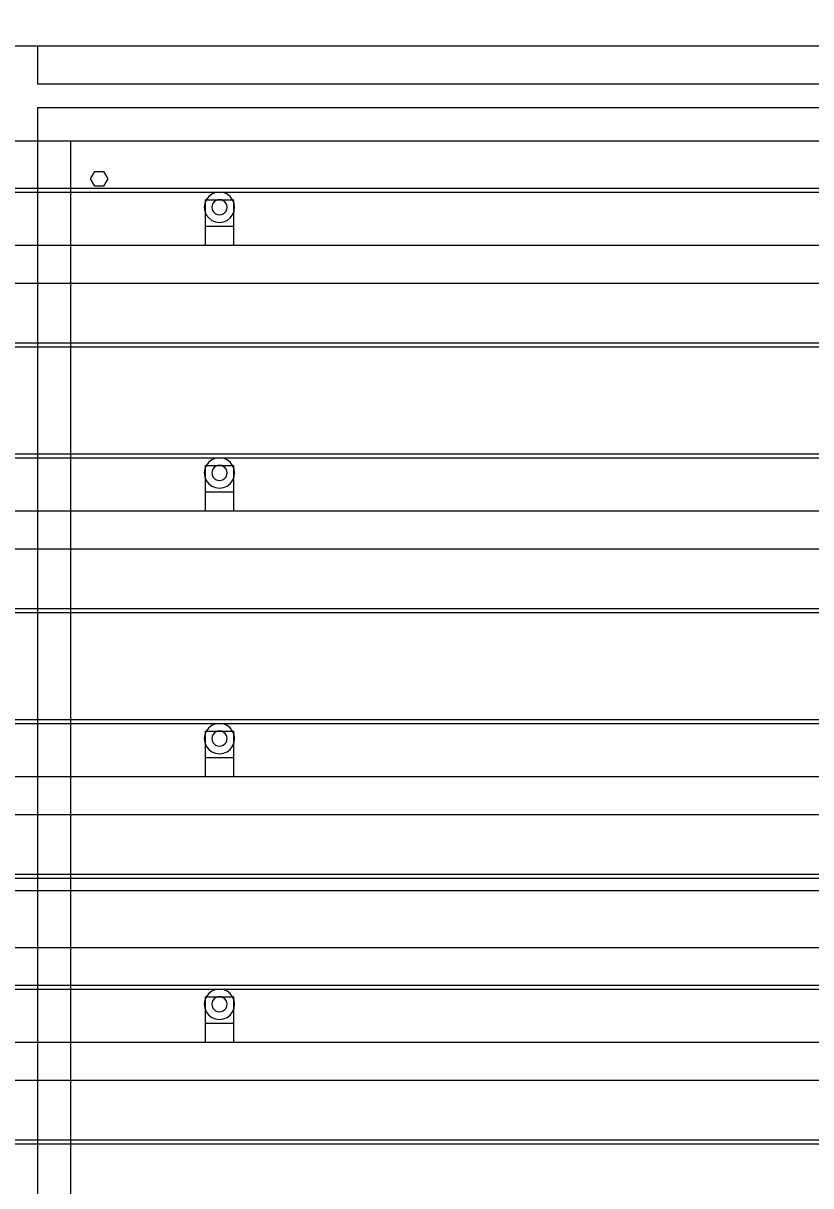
# Model space of a CAD drawing. Header units: millimetres. Extents: x -191664 to 191490, y -197311 to 10263.
# Drawn here: x 19438 to 20268, y -124401 to -123176 of the extents above; entities that cross this region are included whole.
import ezdxf

# ---------------------------------------------------------------- set-up
doc = ezdxf.new("R2010")
doc.units = ezdxf.units.MM
doc.layers.add('DET_secador_lateral', color=7, linetype='Continuous', lineweight=0)
doc.layers.add('R15_COTAS_TRANSPORTE_P', color=1, linetype='Continuous', lineweight=0)
doc.dimstyles.new('PLANTA_20', dxfattribs={"dimtxt": 50, "dimasz": 30, "dimexe": 30, "dimexo": 16, "dimgap": 20, "dimtad": 1, "dimtih": 1, "dimtoh": 1, "dimdec": 1, "dimzin": 0, "dimdsep": 46, "dimcen": 0.09, "dimadec": 0, "dimazin": 0, "dimtfac": 1, "dimtdec": 4, "dimtofl": 0, "dimtmove": 0, "dimatfit": 3, "dimfxl": 1, "dimtolj": 1, "dimtzin": 0, "dimarcsym": 0})

# ---------------------------------------------------------------- blocks, each defined once
blk = doc.blocks.new('*D133')
at = {"layer": 'Defpoints', "color": 0, "transparency": 16777216}
for p in [(439.7, -194148), (217.9, -194406.1), (-500, -194490), (-500, -194490), (500, -194490)]:
    blk.add_point(p, dxfattribs=at)
at = {"layer": 'R15_COTAS_TRANSPORTE_P', "color": 0, "lineweight": -2, "transparency": 16777216}
blk.add_arc((-500, -194490), 722.8, 2.3783, 17.6217, dxfattribs=at)
at = {"layer": 'R15_COTAS_TRANSPORTE_P', "color": 0, "transparency": 16777216}
for points in [[(184.1, -194272.8), (193.6, -194269.6), (179.2, -194242.8)], [(227.1, -194459.9), (217.2, -194460.1), (222.8, -194490)]]:
    blk.add_solid(points, dxfattribs=at)

msp = doc.modelspace()

# ---------------------------------------------------------------- linework, layer by layer
at = {"layer": 'DET_secador_lateral', "color": 251, "true_color": 0x536a64}
for p, q in [((1104.71, -123200), (21104.71, -123200)), ((1104.71, -123300), (21104.71, -123300)), ((19388.05, -123300), (19488.05, -123300)), ((19488.05, -125550), (19488.05, -123300)), ((1104.71, -124090), (21104.71, -124090)), ((1104.71, -124150), (21104.71, -124150))]:
    msp.add_line(p, q, dxfattribs=at)
at = {"layer": 'DET_secador_lateral', "color": 9, "true_color": 0xb8c6c1}
for p, q in [((19453.05, -123200), (21089.71, -123200)), ((19453.05, -123200), (19453.05, -123240)), ((19453.05, -123240), (21089.71, -123240))]:
    msp.add_line(p, q, dxfattribs=at)
at = {"layer": 'DET_secador_lateral', "color": 254, "true_color": 0xd8e0dc}
for q in [(21089.71, -123265), (19453.05, -125535)]:
    msp.add_line((19453.05, -123265), q, dxfattribs=at)
at = {"layer": 'DET_secador_lateral', "color": 43, "true_color": 0xe7bf45}
for p, q in [((19509.05, -123340), (19513.55, -123332.21)), ((19513.55, -123332.21), (19522.55, -123332.21)), ((19522.55, -123332.21), (19527.05, -123340)), ((19513.55, -123347.79), (19509.05, -123340)), ((19522.55, -123347.79), (19513.55, -123347.79)), ((19527.05, -123340), (19522.55, -123347.79))]:
    msp.add_line(p, q, dxfattribs=at)
at = {"layer": 'DET_secador_lateral', "color": 8, "true_color": 0x727f77}
for p, q in [((1554.71, -123350), (20654.71, -123350)), ((1554.71, -123354), (20654.71, -123354)), ((1554.71, -123630), (20654.71, -123630)), ((1554.71, -123634), (20654.71, -123634)), ((1554.71, -123910), (20654.71, -123910)), ((1554.71, -123914), (20654.71, -123914)), ((1554.71, -124190), (20654.71, -124190)), ((1554.71, -124194), (20654.71, -124194))]:
    msp.add_line(p, q, dxfattribs=at)
at = {"layer": 'DET_secador_lateral', "color": 253, "true_color": 0xa4b0b5}
for p, q in [((19630.86, -123362), (19629.26, -123365.86)), ((19633.4, -123358.69), (19630.86, -123362)), ((19636.71, -123356.14), (19633.4, -123358.69)), ((19640.57, -123354.55), (19636.71, -123356.14)), ((19640.71, -123363.07), (19639.06, -123364.34)), ((19644.71, -123354), (19640.57, -123354.55)), ((19642.64, -123362.27), (19640.71, -123363.07)), ((19644.71, -123362), (19642.64, -123362.27)), ((19648.85, -123354.55), (19644.71, -123354)), ((19646.78, -123362.27), (19644.71, -123362)), ((19648.71, -123363.07), (19646.78, -123362.27)), ((19650.37, -123364.34), (19648.71, -123363.07)), ((19652.71, -123356.14), (19648.85, -123354.55)), ((19656.03, -123358.69), (19652.71, -123356.14)), ((19658.57, -123362), (19656.03, -123358.69)), ((19660.17, -123365.86), (19658.57, -123362)), ((19629.26, -123365.86), (19628.71, -123370)), ((19628.71, -123370), (19629.26, -123374.14)), ((19629.26, -123374.14), (19630.86, -123378)), ((19636.98, -123367.93), (19636.71, -123370)), ((19636.71, -123370), (19636.98, -123372.07)), ((19637.78, -123366), (19636.98, -123367.93)), ((19636.98, -123372.07), (19637.78, -123374)), ((19639.06, -123364.34), (19637.78, -123366)), ((19637.78, -123374), (19639.06, -123375.66)), ((19639.06, -123375.66), (19640.71, -123376.93)), ((19648.71, -123376.93), (19650.37, -123375.66)), ((19651.64, -123366), (19650.37, -123364.34)), ((19650.37, -123375.66), (19651.64, -123374)), ((19652.44, -123367.93), (19651.64, -123366)), ((19651.64, -123374), (19652.44, -123372.07)), ((19652.71, -123370), (19652.44, -123367.93)), ((19652.44, -123372.07), (19652.71, -123370)), ((19658.57, -123378), (19660.17, -123374.14)), ((19660.71, -123370), (19660.17, -123365.86)), ((19660.17, -123374.14), (19660.71, -123370)), ((19630.86, -123378), (19633.4, -123381.31)), ((19633.4, -123381.31), (19636.71, -123383.86)), ((19636.71, -123383.86), (19640.57, -123385.45)), ((19640.57, -123385.45), (19644.71, -123386)), ((19640.71, -123376.93), (19642.64, -123377.73)), ((19642.64, -123377.73), (19644.71, -123378)), ((19644.71, -123378), (19646.78, -123377.73)), ((19644.71, -123386), (19648.85, -123385.45)), ((19646.78, -123377.73), (19648.71, -123376.93)), ((19648.85, -123385.45), (19652.71, -123383.86)), ((19652.71, -123383.86), (19656.03, -123381.31)), ((19656.03, -123381.31), (19658.57, -123378)), ((19630.86, -123642), (19629.26, -123645.86)), ((19633.4, -123638.69), (19630.86, -123642)), ((19636.71, -123636.14), (19633.4, -123638.69)), ((19640.57, -123634.55), (19636.71, -123636.14)), ((19639.06, -123644.34), (19637.78, -123646)), ((19640.71, -123643.07), (19639.06, -123644.34)), ((19644.71, -123634), (19640.57, -123634.55)), ((19642.64, -123642.27), (19640.71, -123643.07)), ((19644.71, -123642), (19642.64, -123642.27)), ((19648.85, -123634.55), (19644.71, -123634)), ((19646.78, -123642.27), (19644.71, -123642)), ((19648.71, -123643.07), (19646.78, -123642.27)), ((19650.37, -123644.34), (19648.71, -123643.07)), ((19652.71, -123636.14), (19648.85, -123634.55)), ((19651.64, -123646), (19650.37, -123644.34)), ((19656.03, -123638.69), (19652.71, -123636.14)), ((19658.57, -123642), (19656.03, -123638.69)), ((19660.17, -123645.86), (19658.57, -123642)), ((19629.26, -123645.86), (19628.71, -123650)), ((19628.71, -123650), (19629.26, -123654.14)), ((19629.26, -123654.14), (19630.86, -123658)), ((19630.86, -123658), (19633.4, -123661.31)), ((19636.98, -123647.93), (19636.71, -123650)), ((19636.71, -123650), (19636.98, -123652.07)), ((19637.78, -123646), (19636.98, -123647.93)), ((19636.98, -123652.07), (19637.78, -123654)), ((19637.78, -123654), (19639.06, -123655.66)), ((19639.06, -123655.66), (19640.71, -123656.93)), ((19640.71, -123656.93), (19642.64, -123657.73)), ((19642.64, -123657.73), (19644.71, -123658)), ((19644.71, -123658), (19646.78, -123657.73)), ((19646.78, -123657.73), (19648.71, -123656.93)), ((19648.71, -123656.93), (19650.37, -123655.66)), ((19650.37, -123655.66), (19651.64, -123654)), ((19652.44, -123647.93), (19651.64, -123646)), ((19651.64, -123654), (19652.44, -123652.07)), ((19652.71, -123650), (19652.44, -123647.93)), ((19652.44, -123652.07), (19652.71, -123650)), ((19656.03, -123661.31), (19658.57, -123658)), ((19658.57, -123658), (19660.17, -123654.14)), ((19660.71, -123650), (19660.17, -123645.86)), ((19660.17, -123654.14), (19660.71, -123650)), ((19633.4, -123661.31), (19636.71, -123663.86)), ((19636.71, -123663.86), (19640.57, -123665.45)), ((19640.57, -123665.45), (19644.71, -123666)), ((19644.71, -123666), (19648.85, -123665.45)), ((19648.85, -123665.45), (19652.71, -123663.86)), ((19652.71, -123663.86), (19656.03, -123661.31)), ((19640.57, -123914.55), (19636.71, -123916.14)), ((19644.71, -123914), (19640.57, -123914.55)), ((19648.85, -123914.55), (19644.71, -123914)), ((19652.71, -123916.14), (19648.85, -123914.55)), ((19629.26, -123925.86), (19628.71, -123930)), ((19630.86, -123922), (19629.26, -123925.86)), ((19633.4, -123918.69), (19630.86, -123922)), ((19636.71, -123916.14), (19633.4, -123918.69)), ((19637.78, -123926), (19636.98, -123927.93)), ((19639.06, -123924.34), (19637.78, -123926)), ((19640.71, -123923.07), (19639.06, -123924.34)), ((19642.64, -123922.27), (19640.71, -123923.07)), ((19644.71, -123922), (19642.64, -123922.27)), ((19646.78, -123922.27), (19644.71, -123922)), ((19648.71, -123923.07), (19646.78, -123922.27)), ((19650.37, -123924.34), (19648.71, -123923.07)), ((19651.64, -123926), (19650.37, -123924.34)), ((19652.44, -123927.93), (19651.64, -123926)), ((19656.03, -123918.69), (19652.71, -123916.14)), ((19658.57, -123922), (19656.03, -123918.69)), ((19660.17, -123925.86), (19658.57, -123922)), ((19660.71, -123930), (19660.17, -123925.86)), ((19628.71, -123930), (19629.26, -123934.14)), ((19629.26, -123934.14), (19630.86, -123938)), ((19630.86, -123938), (19633.4, -123941.31)), ((19636.98, -123927.93), (19636.71, -123930)), ((19636.71, -123930), (19636.98, -123932.07)), ((19636.98, -123932.07), (19637.78, -123934)), ((19637.78, -123934), (19639.06, -123935.66)), ((19639.06, -123935.66), (19640.71, -123936.93)), ((19640.71, -123936.93), (19642.64, -123937.73)), ((19642.64, -123937.73), (19644.71, -123938)), ((19644.71, -123938), (19646.78, -123937.73)), ((19646.78, -123937.73), (19648.71, -123936.93)), ((19648.71, -123936.93), (19650.37, -123935.66)), ((19650.37, -123935.66), (19651.64, -123934)), ((19651.64, -123934), (19652.44, -123932.07)), ((19652.71, -123930), (19652.44, -123927.93)), ((19652.44, -123932.07), (19652.71, -123930)), ((19656.03, -123941.31), (19658.57, -123938)), ((19658.57, -123938), (19660.17, -123934.14)), ((19660.17, -123934.14), (19660.71, -123930)), ((19633.4, -123941.31), (19636.71, -123943.86)), ((19636.71, -123943.86), (19640.57, -123945.45)), ((19640.57, -123945.45), (19644.71, -123946)), ((19644.71, -123946), (19648.85, -123945.45)), ((19648.85, -123945.45), (19652.71, -123943.86)), ((19652.71, -123943.86), (19656.03, -123941.31)), ((19636.71, -124196.14), (19633.4, -124198.69)), ((19640.57, -124194.55), (19636.71, -124196.14)), ((19644.71, -124194), (19640.57, -124194.55)), ((19648.85, -124194.55), (19644.71, -124194)), ((19652.71, -124196.14), (19648.85, -124194.55)), ((19656.03, -124198.69), (19652.71, -124196.14)), ((19629.26, -124205.86), (19628.71, -124210)), ((19630.86, -124202), (19629.26, -124205.86)), ((19633.4, -124198.69), (19630.86, -124202)), ((19636.98, -124207.93), (19636.71, -124210)), ((19637.78, -124206), (19636.98, -124207.93)), ((19639.06, -124204.34), (19637.78, -124206)), ((19640.71, -124203.07), (19639.06, -124204.34)), ((19642.64, -124202.27), (19640.71, -124203.07)), ((19644.71, -124202), (19642.64, -124202.27)), ((19646.78, -124202.27), (19644.71, -124202)), ((19648.71, -124203.07), (19646.78, -124202.27)), ((19650.37, -124204.34), (19648.71, -124203.07)), ((19651.64, -124206), (19650.37, -124204.34)), ((19652.44, -124207.93), (19651.64, -124206)), ((19652.71, -124210), (19652.44, -124207.93)), ((19658.57, -124202), (19656.03, -124198.69)), ((19660.17, -124205.86), (19658.57, -124202)), ((19660.71, -124210), (19660.17, -124205.86)), ((19628.71, -124210), (19629.26, -124214.14)), ((19629.26, -124214.14), (19630.86, -124218)), ((19630.86, -124218), (19633.4, -124221.31)), ((19633.4, -124221.31), (19636.71, -124223.86)), ((19636.71, -124210), (19636.98, -124212.07)), ((19636.98, -124212.07), (19637.78, -124214)), ((19637.78, -124214), (19639.06, -124215.66)), ((19639.06, -124215.66), (19640.71, -124216.93)), ((19640.71, -124216.93), (19642.64, -124217.73)), ((19642.64, -124217.73), (19644.71, -124218)), ((19644.71, -124218), (19646.78, -124217.73)), ((19646.78, -124217.73), (19648.71, -124216.93)), ((19648.71, -124216.93), (19650.37, -124215.66)), ((19650.37, -124215.66), (19651.64, -124214)), ((19651.64, -124214), (19652.44, -124212.07)), ((19652.44, -124212.07), (19652.71, -124210)), ((19652.71, -124223.86), (19656.03, -124221.31)), ((19656.03, -124221.31), (19658.57, -124218)), ((19658.57, -124218), (19660.17, -124214.14)), ((19660.17, -124214.14), (19660.71, -124210)), ((19636.71, -124223.86), (19640.57, -124225.45)), ((19640.57, -124225.45), (19644.71, -124226)), ((19644.71, -124226), (19648.85, -124225.45)), ((19648.85, -124225.45), (19652.71, -124223.86))]:
    msp.add_line(p, q, dxfattribs=at)
at = {"layer": 'DET_secador_lateral', "color": 8, "true_color": 0x617680}
for p, q in [((19629.71, -123362), (19659.71, -123362)), ((19629.71, -123362), (19629.71, -123390)), ((19659.71, -123390), (19659.71, -123362)), ((19629.71, -123390), (19659.71, -123390)), ((19629.71, -123390), (19629.71, -123410)), ((19659.71, -123410), (19659.71, -123390)), ((1454.71, -123410), (20754.71, -123410)), ((19629.71, -123410), (19659.71, -123410)), ((1454.71, -123450), (20754.71, -123450)), ((19629.71, -123642), (19659.71, -123642)), ((19629.71, -123642), (19629.71, -123670)), ((19659.71, -123670), (19659.71, -123642)), ((19629.71, -123670), (19659.71, -123670)), ((19629.71, -123670), (19629.71, -123690)), ((19659.71, -123690), (19659.71, -123670)), ((1454.71, -123690), (20754.71, -123690)), ((19629.71, -123690), (19659.71, -123690)), ((1454.71, -123730), (20754.71, -123730)), ((19629.71, -123922), (19659.71, -123922)), ((19629.71, -123922), (19629.71, -123950)), ((19659.71, -123950), (19659.71, -123922)), ((19629.71, -123950), (19659.71, -123950)), ((19629.71, -123950), (19629.71, -123970)), ((19659.71, -123970), (19659.71, -123950)), ((1454.71, -123970), (20754.71, -123970)), ((19629.71, -123970), (19659.71, -123970)), ((1454.71, -124010), (20754.71, -124010)), ((19629.71, -124202), (19659.71, -124202)), ((19629.71, -124202), (19629.71, -124230)), ((19659.71, -124230), (19659.71, -124202)), ((19629.71, -124230), (19659.71, -124230)), ((19629.71, -124230), (19629.71, -124250)), ((19659.71, -124250), (19659.71, -124230)), ((1454.71, -124250), (20754.71, -124250)), ((19629.71, -124250), (19659.71, -124250)), ((1454.71, -124290), (20754.71, -124290))]:
    msp.add_line(p, q, dxfattribs=at)
at = {"layer": 'DET_secador_lateral', "color": 251, "true_color": 0x66766c}
for p, q in [((1554.71, -123513), (20654.71, -123513)), ((1554.71, -123517), (20654.71, -123517)), ((1554.71, -123793), (20654.71, -123793)), ((1554.71, -123797), (20654.71, -123797)), ((1554.71, -124073), (20654.71, -124073)), ((1554.71, -124077), (20654.71, -124077)), ((1554.71, -124353), (20654.71, -124353)), ((1554.71, -124357), (20654.71, -124357))]:
    msp.add_line(p, q, dxfattribs=at)

# ---------------------------------------------------------------- dimensions: what is measured, and where the dimension line sits
at = {"layer": 'R15_COTAS_TRANSPORTE_P'}
dim = msp.add_angular_dim_2l(base=(217.89, -194406.09), line1=((-500, -194490), (500, -194490)), line2=((-500, -194490), (439.69, -194147.98)), dimstyle='PLANTA_20', dxfattribs=at)
dim.commit()
dim.dimension.update_dxf_attribs({"geometry": '*D133', "text_midpoint": (191490.46, -33543.69)})

doc.saveas('drawing.dxf')
